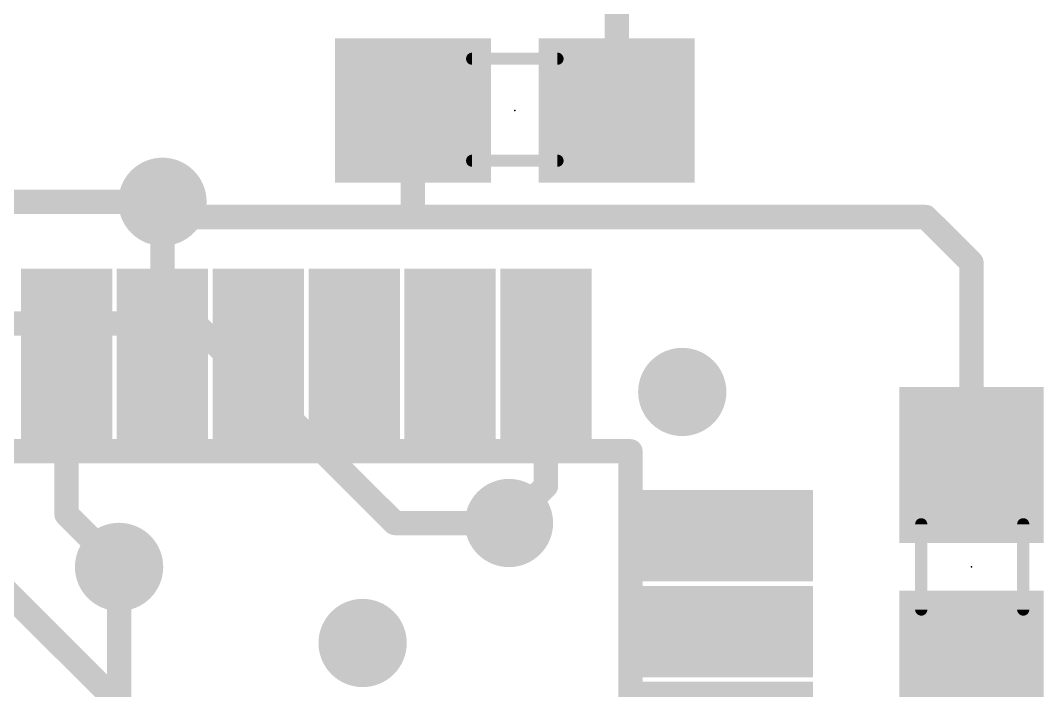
# Model space of a CAD drawing. Extents: x -41 to 98, y -71 to 29.
# Drawn here: x 27.63 to 36.16, y 14.21 to 19.8 of the extents above; entities that cross this region are included whole.
import ezdxf

# ---------------------------------------------------------------- set-up
doc = ezdxf.new("R2010")
doc.units = 0
for name, color, linetype in [('1', 12, 'CONTINUOUS'), ('16', 132, 'CONTINUOUS'), ('18', 110, 'CONTINUOUS'), ('21', 41, 'CONTINUOUS'), ('23', 53, 'CONTINUOUS'), ('29', 253, 'CONTINUOUS'), ('51', 53, 'CONTINUOUS')]:
    doc.layers.add(name, color=color, linetype=linetype)

# ---------------------------------------------------------------- blocks, each defined once
blk = doc.blocks.new('RECT')
blk.add_solid([(-0.5, -0.5), (0.5, -0.5), (-0.5, 0.5), (0.5, 0.5)])
blk = doc.blocks.new('ROUNDV')
at = {"const_width": 0.5}
blk.add_lwpolyline([(0, -0.25, 1), (0, 0.25, 1), (0, -0.25)], format="xyb", dxfattribs=at)

msp = doc.modelspace()

# ---------------------------------------------------------------- linework, layer by layer
at = {"layer": '1', "const_width": 0.2032}
for points in [[(32.6, 19.05), (32.6, 22.01)], [(30.9, 19.05), (30.9, 18.1855)], [(28.81, 16.9926), (28.81, 18.288)], [(28.937, 18.161), (28.81, 18.288)], [(30.9, 18.1855), (30.9245, 18.161)], [(30.9245, 18.161), (28.937, 18.161)], [(35.179, 18.161), (30.9245, 18.161)], [(35.56, 17.78), (35.179, 18.161)], [(35.56, 16.09), (35.56, 17.78)], [(28.01, 16.9926), (28.01, 15.678)], [(32.01, 16.9926), (32.01, 15.9154)], [(32.01, 15.9154), (31.7011, 15.6065)], [(28.01, 15.678), (28.448, 15.24)], [(30.226, 12.319), (27.21, 15.335)], [(35.56, 12.7), (35.56, 14.39)]]:
    msp.add_lwpolyline(points, dxfattribs=at)
at = {"layer": '1', "const_width": 0.1016}
for points in [[(30.9508, 19.05, 1), (30.8492, 19.05)], [(32.5492, 19.05, 1), (32.6508, 19.05)], [(28.8608, 18.288, 1), (28.7592, 18.288)], [(28.8459, 18.3239, 1), (28.7741, 18.2521)], [(30.9359, 18.2214, 1), (30.8641, 18.1496)], [(28.937, 18.2118, 1), (28.937, 18.1102)], [(28.9011, 18.1251, 1), (28.9729, 18.1969)], [(30.8492, 18.1855, 1), (30.9508, 18.1855)], [(30.9245, 18.2118, 1), (30.9245, 18.1102)], [(30.8886, 18.1251, 1), (30.9604, 18.1969)], [(30.9245, 18.1102, 1), (30.9245, 18.2118)], [(35.2149, 18.1969, 1), (35.1431, 18.1251)], [(35.179, 18.1102, 1), (35.179, 18.2118)], [(35.6108, 17.78, 1), (35.5092, 17.78)], [(35.5241, 17.7441, 1), (35.5959, 17.8159)], [(28.0608, 16.9926, 1), (27.9592, 16.9926)], [(32.0608, 16.9926, 1), (31.9592, 16.9926)], [(28.7592, 16.9926, 1), (28.8608, 16.9926)], [(35.5092, 16.09, 1), (35.6108, 16.09)], [(31.9592, 15.9154, 1), (32.0608, 15.9154)], [(32.0459, 15.8795, 1), (31.9741, 15.9513)], [(28.0459, 15.7139, 1), (27.9741, 15.6421)], [(27.9592, 15.678, 1), (28.0608, 15.678)], [(31.6651, 15.6424, 1), (31.737, 15.5705)], [(28.4121, 15.2041, 1), (28.4839, 15.2759)], [(35.6108, 14.39, 1), (35.5092, 14.39)]]:
    msp.add_lwpolyline(points, format="xyb", dxfattribs=at)
at = {"layer": '16', "const_width": 0.2032}
for points in [[(22.352, 18.288), (28.81, 18.288)], [(29.083, 17.272), (25.527, 17.272)], [(30.7486, 15.6065), (29.083, 17.272)], [(31.7011, 15.6065), (30.7486, 15.6065)], [(28.448, 15.24), (28.448, 13.616)]]:
    msp.add_lwpolyline(points, dxfattribs=at)
at = {"layer": '16', "const_width": 0.1016}
for points in [[(28.81, 18.2372, 1), (28.81, 18.3388)], [(29.1189, 17.3079, 1), (29.0471, 17.2361)], [(29.083, 17.2212, 1), (29.083, 17.3228)], [(30.7486, 15.6573, 1), (30.7486, 15.5556)], [(31.7011, 15.5556, 1), (31.7011, 15.6573)], [(30.7126, 15.5705, 1), (30.7845, 15.6424)], [(28.4988, 15.24, 1), (28.3972, 15.24)]]:
    msp.add_lwpolyline(points, format="xyb", dxfattribs=at)
at = {"layer": '21', "const_width": 0.2032}
for points in [[(26.06, 16.205), (32.715, 16.205)], [(32.715, 16.205), (32.715, 9.195)]]:
    msp.add_lwpolyline(points, dxfattribs=at)
at = {"layer": '21', "const_width": 0.1016}
for points in [[(32.7658, 16.205, 1), (32.6642, 16.205)], [(32.715, 16.1542, 1), (32.715, 16.2558)]]:
    msp.add_lwpolyline(points, format="xyb", dxfattribs=at)
at = {"layer": '23'}
for p in [(31.75, 19.05), (35.56, 15.24)]:
    msp.add_point(p, dxfattribs=at)
at = {"layer": '51', "const_width": 0.1016}
for points in [[(31.394, 19.482), (32.106, 19.482)], [(31.394, 18.631), (32.106, 18.631)], [(35.141, 15.596), (35.141, 14.884)], [(35.992, 15.596), (35.992, 14.884)]]:
    msp.add_lwpolyline(points, dxfattribs=at)
at = {"layer": '51', "const_width": 0.0508}
for points in [[(31.394, 19.5074, 1), (31.394, 19.4566)], [(32.106, 19.4566, 1), (32.106, 19.5074)], [(31.394, 18.6564, 1), (31.394, 18.6056)], [(32.106, 18.6056, 1), (32.106, 18.6564)], [(35.1664, 15.596, 1), (35.1156, 15.596)], [(36.0174, 15.596, 1), (35.9666, 15.596)], [(35.1156, 14.884, 1), (35.1664, 14.884)], [(35.9666, 14.884, 1), (36.0174, 14.884)]]:
    msp.add_lwpolyline(points, format="xyb", dxfattribs=at)

# ---------------------------------------------------------------- block references
at = {"layer": '1', "xscale": 1.1}
for p in [(30.9, 19.05), (32.6, 19.05)]:
    msp.add_blockref('RECT', p, dxfattribs=at)
at = {"layer": '1'}
for p, xscale, yscale in [((28.01, 16.9926), 0.5588, 1.27), ((28.81, 16.9926), 0.5588, 1.27), ((29.61, 16.9926), 0.5588, 1.27), ((30.41, 16.9926), 0.5588, 1.27), ((31.21, 16.9926), 0.5588, 1.27), ((32.01, 16.9926), 0.5588, 1.27), ((33.5026, 15.5), 1.27, 0.5588), ((33.5026, 14.7), 1.27, 0.5588)]:
    msp.add_blockref('RECT', p, dxfattribs=dict(at, xscale=xscale, yscale=yscale))
at = {"layer": '1', "xscale": 1.1, "rotation": 270}
for p in [(35.56, 16.09), (35.56, 14.39)]:
    msp.add_blockref('RECT', p, dxfattribs=at)
at = {"layer": '18', "xscale": 0.7366, "yscale": 0.7366}
for p in [(28.81, 18.288), (28.81, 18.288), (33.147, 16.7005), (33.147, 16.7005), (31.7011, 15.6065), (31.7011, 15.6065), (28.448, 15.24), (28.448, 15.24), (30.48, 14.605), (30.48, 14.605)]:
    msp.add_blockref('ROUNDV', p, dxfattribs=at)
at = {"layer": '29'}
for p, xscale, yscale in [((30.9, 19.05), 1.3032, 1.2032), ((32.6, 19.05), 1.3032, 1.2032), ((28.01, 16.9926), 0.762, 1.4732), ((28.81, 16.9926), 0.762, 1.4732), ((29.61, 16.9926), 0.762, 1.4732), ((30.41, 16.9926), 0.762, 1.4732), ((31.21, 16.9926), 0.762, 1.4732), ((32.01, 16.9926), 0.762, 1.4732), ((33.5026, 15.5), 1.4732, 0.762), ((33.5026, 14.7), 1.4732, 0.762), ((33.5026, 13.9), 1.4732, 0.762)]:
    msp.add_blockref('RECT', p, dxfattribs=dict(at, xscale=xscale, yscale=yscale))
at = {"layer": '29', "xscale": 1.3032, "yscale": 1.2032, "rotation": 270}
for p in [(35.56, 16.09), (35.56, 14.39)]:
    msp.add_blockref('RECT', p, dxfattribs=at)
at = {"layer": '51'}
for p, xscale, yscale in [((31.1619, 19.0551), 0.5001, 0.95), ((32.3302, 19.0551), 0.5001, 0.95), ((28.01, 16.7513), 0.4572, 0.9906), ((28.81, 16.7513), 0.4572, 0.9906), ((29.61, 16.7513), 0.4572, 0.9906), ((30.41, 16.7513), 0.4572, 0.9906), ((31.21, 16.7513), 0.4572, 0.9906), ((32.01, 16.7513), 0.4572, 0.9906), ((33.2613, 15.5), 0.9906, 0.4572), ((33.2613, 14.7), 0.9906, 0.4572)]:
    msp.add_blockref('RECT', p, dxfattribs=dict(at, xscale=xscale, yscale=yscale))
at = {"layer": '51', "xscale": 0.5001, "yscale": 0.95, "rotation": 270}
for p in [(35.5651, 15.8282), (35.5651, 14.6598)]:
    msp.add_blockref('RECT', p, dxfattribs=at)

doc.saveas('drawing.dxf')
